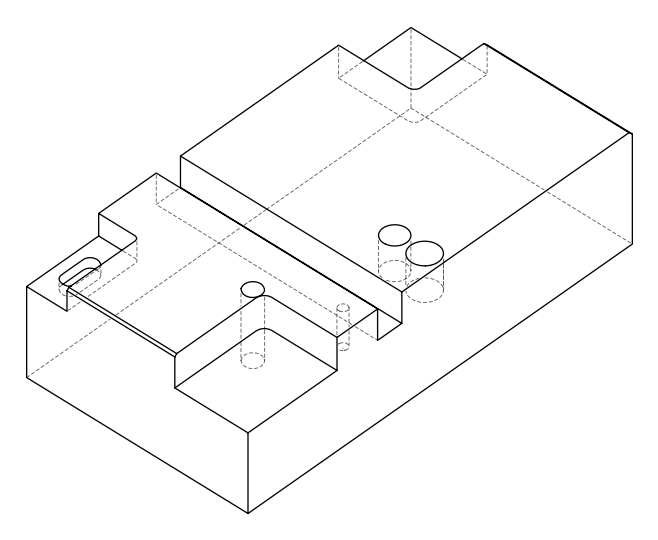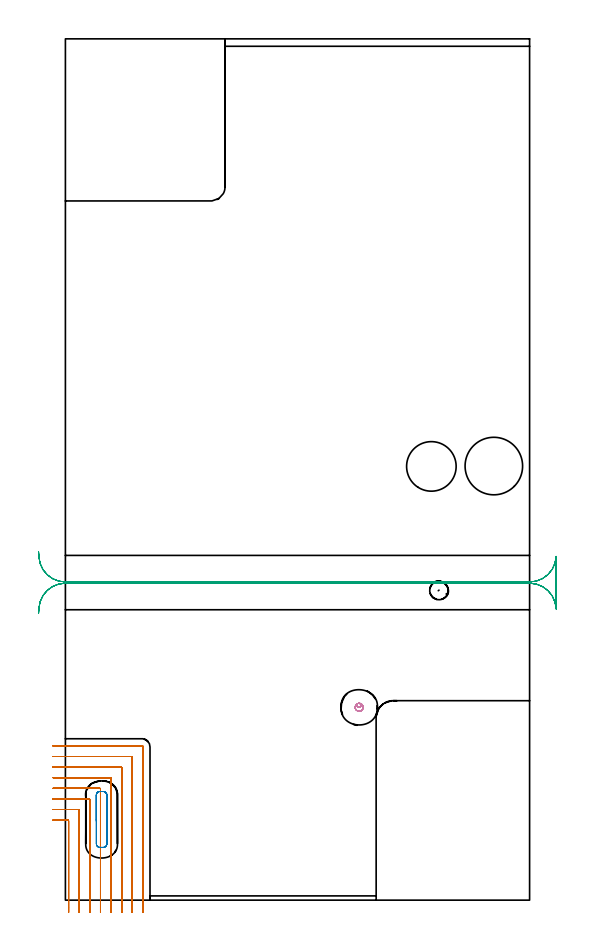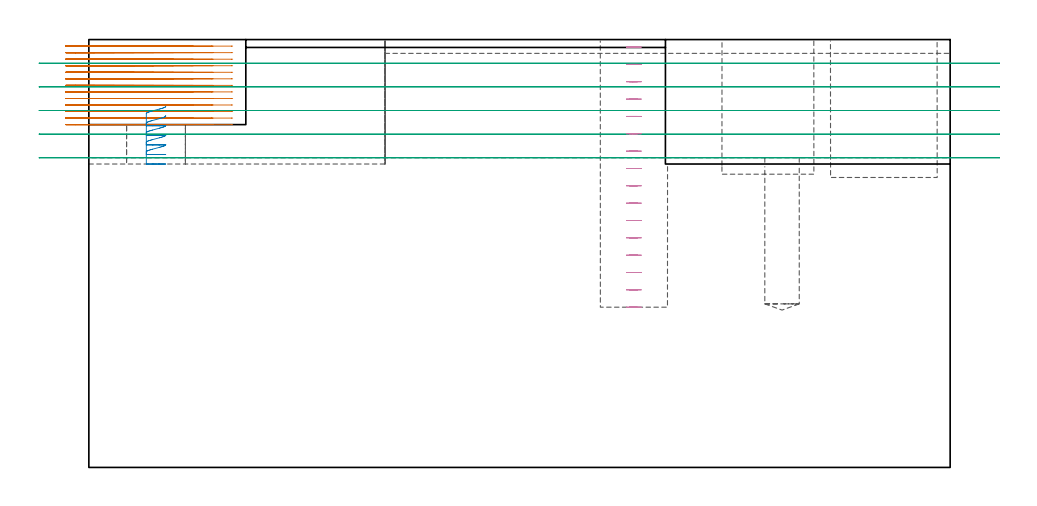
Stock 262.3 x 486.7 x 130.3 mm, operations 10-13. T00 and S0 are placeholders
(PLAN: 13 operations, 11 tool changes, 90.5 min)
(1 SPOT_DRILL | STEP1POCKET | NXT0321_9005460120000 | 0.04 min | 3949 mm3)
(2 DRILL_BLIND_HOLE_INTO_CENTER | STEP1POCKET | NXT0301_076 | 0.2 min | 3946 mm3)
(3 INDEXABLE_INSERT_DRILL_BLIND_HOLE_FROM_SOLID | STEP1POCKET_1 | UGT0302_007 | 0.17 min | 25214 mm3)
(4 INDEXABLE_INSERT_DRILL_BLIND_HOLE_FROM_SOLID_1 | STEP1POCKET_2 | NXT0302_013 | 0.18 min | 14437 mm3)
(5 DRILL_TO_ENLARGE_BLIND_HOLE | STEP1POCKET_2 | UGT0301_382 | 0.18 min | 20375 mm3)
(6 AREA_MILL | FG_CHAMFER_SURFACE | UGT0205_001 | 2.92 min | 1537 mm3)
(7 AREA_MILL_1 | FG_CHAMFER_SURFACE_1 | UGT0205_001 | 1.18 min | 381 mm3)
(8 MILL_CORNER_NOTCH_RECTANGULAR | CORNER_NOTCH_RECTANGULAR | NXT0201_011 | Follow Part, ap 3, ae 75% | 31.04 min | 312594 mm3)
(9 MILL_CORNER_NOTCH_RECTANGULAR_1 | CORNER_NOTCH_RECTANGULAR_1 | NXT0201_012 | Follow Part, ap 4, ae 75% | 21.49 min | 369595 mm3)
(10 MILL_CORNER_NOTCH_RECTANGULAR_2 | CORNER_NOTCH_RECTANGULAR_2 | NXT0201_009 | Follow Part, ap 2, ae 75% | 23.96 min | 112826 mm3)
(11 MILL_RECTANGULAR_POCKET | POCKET_RECTANGULAR_STRAIGHT | NXT0201_011 | Follow Part, ap 3, ae 75% | 1.2 min | 8695 mm3)
(12 MILL_RECTANGULAR_SLOT | SLOT_RECTANGULAR | UGT0201_018 | Follow Part, ap 7.5, ae 75% | 6.6 min | 285908 mm3)
(13 MILL_BLIND_HOLE_FROM_SOLID_MATERIAL | STEP1POCKET_3 | NXT0201_012 | Spiral | 1.39 min | 26896 mm3)
(TOOL NXT0321_9005460120000 | NC Spot Drill, 142deg, 12mm, Carbide, Uncoated | D12 PA142 FL30 Z2)
(TOOL NXT0301_076 | Carbide Drill 10.5mm [860.1-1050-032A1-MM 2214] | D10.5 PA140 FL55 Z2)
(TOOL UGT0302_007 | Indexable Insert Drill 28mm | D28 PA180 FL50 Z2)
(TOOL NXT0302_013 | Index. Insert Drill 21mm [880-D2100L25-05] | D21 PA176 FL105 Z2)
(TOOL UGT0301_382 | Twist Drill Flat Bottom 32.5 mm | D32.5 PA180 FL175 Z2)
(TOOL UGT0205_001 | Chamfer Mill 20 x 3 x 45 deg. | D20 FL50 Z2)
(TOOL NXT0201_011 | ENDMILL 12mm [2P460-1200-NA 1630] | D12 FL38 Z6)
(TOOL NXT0201_012 | ENDMILL 16mm [2P460-1600-NA 1630] | D16 FL38 Z6)
(TOOL NXT0201_009 | ENDMILL 8mm [2P460-0800-NA 1630] | D8 FL26 Z6)
(TOOL UGT0201_018 | End mill 30 mm | D30 FL50 Z4)
(OP 10 MILL_CORNER_NOTCH_RECTANGULAR_2)
G17 G21 G94 G90
T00 M6
G54
G17 G0 G90 X1.8 Y-7. S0 M3
G43 Z140.3 H1
Z128.308
G94 G1 Y-4. F250.
Y44.804 F500.
G3 X1.404 Y45.2 R0.4
G1 X-4.
X-7. F250.
G0 Z140.3
X7.8 Y-7.
Z128.308
G1 Y-4.
Y50.804 F500.
G3 X7.404 Y51.2 R0.4
G1 X-4.
X-7. F250.
G0 Z140.3
X13.8 Y-7.
Z128.308
G1 Y-4.
Y56.804 F500.
G3 X13.404 Y57.2 R0.4
G1 X-4.
X-7. F250.
G0 Z140.3
X19.8 Y-7.
Z128.308
G1 Y-4.
Y62.804 F500.
G3 X19.404 Y63.2 R0.4
G1 X-4.
X-7. F250.
G0 Z140.3
X25.8 Y-7.
Z128.308
G1 Y-4.
Y68.803 F500.
G3 X25.403 Y69.2 R0.4
G1 X-4.
X-7. F250.
G0 Z140.3
X31.8 Y-7.
Z128.308
G1 Y-4.
Y74.803 F500.
G3 X31.403 Y75.2 R0.4
G1 X-4.
X-7. F250.
G0 Z140.3
X37.8 Y-7.
Z128.308
G1 Y-4.
Y80.803 F500.
G3 X37.403 Y81.2 R0.4
G1 X-4.
X-7. F250.
G0 Z140.3
X43.8 Y-7.
Z128.308
G1 Y-4.
Y86.803 F500.
G3 X43.403 Y87.2 R0.4
G1 X-4.
X-7. F250.
G0 Z140.3
X1.8 Y-7.
Z126.315
G1 Y-4.
Y44.804 F500.
G3 X1.404 Y45.2 R0.4
G1 X-4.
X-7. F250.
G0 Z140.3
X7.8 Y-7.
Z126.315
G1 Y-4.
Y50.804 F500.
G3 X7.404 Y51.2 R0.4
G1 X-4.
X-7. F250.
G0 Z140.3
X13.8 Y-7.
Z126.315
G1 Y-4.
Y56.804 F500.
G3 X13.404 Y57.2 R0.4
G1 X-4.
X-7. F250.
G0 Z140.3
X19.8 Y-7.
Z126.315
G1 Y-4.
Y62.804 F500.
G3 X19.404 Y63.2 R0.4
G1 X-4.
X-7. F250.
G0 Z140.3
X25.8 Y-7.
Z126.315
G1 Y-4.
Y68.803 F500.
G3 X25.403 Y69.2 R0.4
G1 X-4.
X-7. F250.
G0 Z140.3
X31.8 Y-7.
Z126.315
G1 Y-4.
Y74.803 F500.
G3 X31.403 Y75.2 R0.4
G1 X-4.
X-7. F250.
G0 Z140.3
X37.8 Y-7.
Z126.315
G1 Y-4.
Y80.803 F500.
G3 X37.403 Y81.2 R0.4
G1 X-4.
X-7. F250.
G0 Z140.3
X43.8 Y-7.
Z126.315
G1 Y-4.
Y86.803 F500.
G3 X43.403 Y87.2 R0.4
G1 X-4.
X-7. F250.
G0 Z140.3
X1.8 Y-7.
Z124.323
G1 Y-4.
Y44.804 F500.
G3 X1.404 Y45.2 R0.4
G1 X-4.
X-7. F250.
G0 Z140.3
X7.8 Y-7.
Z124.323
G1 Y-4.
Y50.804 F500.
G3 X7.404 Y51.2 R0.4
G1 X-4.
X-7. F250.
G0 Z140.3
X13.8 Y-7.
Z124.323
G1 Y-4.
Y56.804 F500.
G3 X13.404 Y57.2 R0.4
G1 X-4.
X-7. F250.
G0 Z140.3
X19.8 Y-7.
Z124.323
G1 Y-4.
Y62.804 F500.
G3 X19.404 Y63.2 R0.4
G1 X-4.
X-7. F250.
G0 Z140.3
X25.8 Y-7.
Z124.323
G1 Y-4.
Y68.804 F500.
G3 X25.404 Y69.2 R0.4
G1 X-4.
X-7. F250.
G0 Z140.3
X31.8 Y-7.
Z124.323
G1 Y-4.
Y74.803 F500.
G3 X31.403 Y75.2 R0.4
G1 X-4.
X-7. F250.
G0 Z140.3
X37.8 Y-7.
Z124.323
G1 Y-4.
Y80.803 F500.
G3 X37.403 Y81.2 R0.4
G1 X-4.
X-7. F250.
G0 Z140.3
X43.8 Y-7.
Z124.323
G1 Y-4.
Y86.803 F500.
G3 X43.403 Y87.2 R0.4
G1 X-4.
X-7. F250.
G0 Z140.3
X1.8 Y-7.
Z122.331
G1 Y-4.
Y44.804 F500.
G3 X1.404 Y45.2 R0.4
G1 X-4.
X-7. F250.
G0 Z140.3
X7.8 Y-7.
Z122.331
G1 Y-4.
Y50.804 F500.
G3 X7.404 Y51.2 R0.4
G1 X-4.
X-7. F250.
G0 Z140.3
X13.8 Y-7.
Z122.331
G1 Y-4.
Y56.804 F500.
G3 X13.404 Y57.2 R0.4
G1 X-4.
X-7. F250.
G0 Z140.3
X19.8 Y-7.
Z122.331
G1 Y-4.
Y62.804 F500.
G3 X19.404 Y63.2 R0.4
G1 X-4.
X-7. F250.
G0 Z140.3
X25.8 Y-7.
Z122.331
G1 Y-4.
Y68.803 F500.
G3 X25.403 Y69.2 R0.4
G1 X-4.
X-7. F250.
G0 Z140.3
X31.8 Y-7.
Z122.331
G1 Y-4.
Y74.803 F500.
G3 X31.403 Y75.2 R0.4
G1 X-4.
X-7. F250.
G0 Z140.3
X37.8 Y-7.
Z122.331
G1 Y-4.
Y80.803 F500.
G3 X37.403 Y81.2 R0.4
G1 X-4.
X-7. F250.
G0 Z140.3
X43.8 Y-7.
Z122.331
G1 Y-4.
Y86.803 F500.
G3 X43.403 Y87.2 R0.4
G1 X-4.
X-7. F250.
G0 Z140.3
X1.8 Y-7.
Z120.338
G1 Y-4.
Y44.804 F500.
G3 X1.404 Y45.2 R0.4
G1 X-4.
X-7. F250.
G0 Z140.3
X7.8 Y-7.
Z120.338
G1 Y-4.
Y50.804 F500.
G3 X7.404 Y51.2 R0.4
G1 X-4.
X-7. F250.
G0 Z140.3
X13.8 Y-7.
Z120.338
G1 Y-4.
Y56.804 F500.
G3 X13.404 Y57.2 R0.4
G1 X-4.
X-7. F250.
G0 Z140.3
X19.8 Y-7.
Z120.338
G1 Y-4.
Y62.804 F500.
G3 X19.404 Y63.2 R0.4
G1 X-4.
X-7. F250.
G0 Z140.3
X25.8 Y-7.
Z120.338
G1 Y-4.
Y68.803 F500.
G3 X25.403 Y69.2 R0.4
G1 X-4.
X-7. F250.
G0 Z140.3
X31.8 Y-7.
Z120.338
G1 Y-4.
Y74.803 F500.
G3 X31.403 Y75.2 R0.4
G1 X-4.
X-7. F250.
G0 Z140.3
X37.8 Y-7.
Z120.338
G1 Y-4.
Y80.803 F500.
G3 X37.403 Y81.2 R0.4
G1 X-4.
X-7. F250.
G0 Z140.3
X43.8 Y-7.
Z120.338
G1 Y-4.
Y86.803 F500.
G3 X43.403 Y87.2 R0.4
G1 X-4.
X-7. F250.
G0 Z140.3
X1.8 Y-7.
Z118.346
G1 Y-4.
Y44.804 F500.
G3 X1.404 Y45.2 R0.4
G1 X-4.
X-7. F250.
G0 Z140.3
X7.8 Y-7.
Z118.346
G1 Y-4.
Y50.804 F500.
G3 X7.404 Y51.2 R0.4
G1 X-4.
X-7. F250.
G0 Z140.3
X13.8 Y-7.
Z118.346
G1 Y-4.
Y56.804 F500.
G3 X13.404 Y57.2 R0.4
G1 X-4.
X-7. F250.
G0 Z140.3
X19.8 Y-7.
Z118.346
G1 Y-4.
Y62.804 F500.
G3 X19.404 Y63.2 R0.4
G1 X-4.
X-7. F250.
G0 Z140.3
X25.8 Y-7.
Z118.346
G1 Y-4.
Y68.803 F500.
G3 X25.403 Y69.2 R0.4
G1 X-4.
X-7. F250.
G0 Z140.3
X31.8 Y-7.
Z118.346
G1 Y-4.
Y74.803 F500.
G3 X31.403 Y75.2 R0.4
G1 X-4.
X-7. F250.
G0 Z140.3
X37.8 Y-7.
Z118.346
G1 Y-4.
Y80.803 F500.
G3 X37.403 Y81.2 R0.4
G1 X-4.
X-7. F250.
G0 Z140.3
X43.8 Y-7.
Z118.346
G1 Y-4.
Y86.803 F500.
G3 X43.403 Y87.2 R0.4
G1 X-4.
X-7. F250.
G0 Z140.3
X1.8 Y-7.
Z116.354
G1 Y-4.
Y44.804 F500.
G3 X1.404 Y45.2 R0.4
G1 X-4.
X-7. F250.
G0 Z140.3
X7.8 Y-7.
Z116.354
G1 Y-4.
Y50.804 F500.
G3 X7.404 Y51.2 R0.4
G1 X-4.
X-7. F250.
G0 Z140.3
X13.8 Y-7.
Z116.354
G1 Y-4.
Y56.804 F500.
G3 X13.404 Y57.2 R0.4
G1 X-4.
X-7. F250.
G0 Z140.3
X19.8 Y-7.
Z116.354
G1 Y-4.
Y62.804 F500.
G3 X19.404 Y63.2 R0.4
G1 X-4.
X-7. F250.
G0 Z140.3
X25.8 Y-7.
Z116.354
G1 Y-4.
Y68.803 F500.
G3 X25.403 Y69.2 R0.4
G1 X-4.
X-7. F250.
G0 Z140.3
X31.8 Y-7.
Z116.354
G1 Y-4.
Y74.803 F500.
G3 X31.403 Y75.2 R0.4
G1 X-4.
X-7. F250.
G0 Z140.3
X37.8 Y-7.
Z116.354
G1 Y-4.
Y80.803 F500.
G3 X37.403 Y81.2 R0.4
G1 X-4.
X-7. F250.
G0 Z140.3
X43.8 Y-7.
Z116.354
G1 Y-4.
Y86.803 F500.
G3 X43.403 Y87.2 R0.4
G1 X-4.
X-7. F250.
G0 Z140.3
X1.8 Y-7.
Z114.362
G1 Y-4.
Y44.804 F500.
G3 X1.404 Y45.2 R0.4
G1 X-4.
X-7. F250.
G0 Z140.3
X7.8 Y-7.
Z114.362
G1 Y-4.
Y50.804 F500.
G3 X7.404 Y51.2 R0.4
G1 X-4.
X-7. F250.
G0 Z140.3
X13.8 Y-7.
Z114.362
G1 Y-4.
Y56.804 F500.
G3 X13.404 Y57.2 R0.4
G1 X-4.
X-7. F250.
G0 Z140.3
X19.8 Y-7.
Z114.362
G1 Y-4.
Y62.804 F500.
G3 X19.404 Y63.2 R0.4
G1 X-4.
X-7. F250.
G0 Z140.3
X25.8 Y-7.
Z114.362
G1 Y-4.
Y68.803 F500.
G3 X25.403 Y69.2 R0.4
G1 X-4.
X-7. F250.
G0 Z140.3
X31.8 Y-7.
Z114.362
G1 Y-4.
Y74.803 F500.
G3 X31.403 Y75.2 R0.4
G1 X-4.
X-7. F250.
G0 Z140.3
X37.8 Y-7.
Z114.362
G1 Y-4.
Y80.803 F500.
G3 X37.403 Y81.2 R0.4
G1 X-4.
X-7. F250.
G0 Z140.3
X43.8 Y-7.
Z114.362
G1 Y-4.
Y86.803 F500.
G3 X43.403 Y87.2 R0.4
G1 X-4.
X-7. F250.
G0 Z140.3
X1.8 Y-7.
Z112.369
G1 Y-4.
Y44.804 F500.
G3 X1.404 Y45.2 R0.4
G1 X-4.
X-7. F250.
G0 Z140.3
X7.8 Y-7.
Z112.369
G1 Y-4.
Y50.804 F500.
G3 X7.404 Y51.2 R0.4
G1 X-4.
X-7. F250.
G0 Z140.3
X13.8 Y-7.
Z112.369
G1 Y-4.
Y56.804 F500.
G3 X13.404 Y57.2 R0.4
G1 X-4.
X-7. F250.
G0 Z140.3
X19.8 Y-7.
Z112.369
G1 Y-4.
Y62.804 F500.
G3 X19.404 Y63.2 R0.4
G1 X-4.
X-7. F250.
G0 Z140.3
X25.8 Y-7.
Z112.369
G1 Y-4.
Y68.803 F500.
G3 X25.403 Y69.2 R0.4
G1 X-4.
X-7. F250.
G0 Z140.3
X31.8 Y-7.
Z112.369
G1 Y-4.
Y74.803 F500.
G3 X31.403 Y75.2 R0.4
G1 X-4.
X-7. F250.
G0 Z140.3
X37.8 Y-7.
Z112.369
G1 Y-4.
Y80.803 F500.
G3 X37.403 Y81.2 R0.4
G1 X-4.
X-7. F250.
G0 Z140.3
X43.8 Y-7.
Z112.369
G1 Y-4.
Y86.803 F500.
G3 X43.403 Y87.2 R0.4
G1 X-4.
X-7. F250.
G0 Z140.3
X1.8 Y-7.
Z110.377
G1 Y-4.
Y44.804 F500.
G3 X1.404 Y45.2 R0.4
G1 X-4.
X-7. F250.
G0 Z140.3
X7.8 Y-7.
Z110.377
G1 Y-4.
Y50.804 F500.
G3 X7.404 Y51.2 R0.4
G1 X-4.
X-7. F250.
G0 Z140.3
X13.8 Y-7.
Z110.377
G1 Y-4.
Y56.804 F500.
G3 X13.404 Y57.2 R0.4
G1 X-4.
X-7. F250.
G0 Z140.3
X19.8 Y-7.
Z110.377
G1 Y-4.
Y62.804 F500.
G3 X19.404 Y63.2 R0.4
G1 X-4.
X-7. F250.
G0 Z140.3
X25.8 Y-7.
Z110.377
G1 Y-4.
Y68.803 F500.
G3 X25.403 Y69.2 R0.4
G1 X-4.
X-7. F250.
G0 Z140.3
X31.8 Y-7.
Z110.377
G1 Y-4.
Y74.803 F500.
G3 X31.403 Y75.2 R0.4
G1 X-4.
X-7. F250.
G0 Z140.3
X37.8 Y-7.
Z110.377
G1 Y-4.
Y80.803 F500.
G3 X37.403 Y81.2 R0.4
G1 X-4.
X-7. F250.
G0 Z140.3
X43.8 Y-7.
Z110.377
G1 Y-4.
Y86.803 F500.
G3 X43.403 Y87.2 R0.4
G1 X-4.
X-7. F250.
G0 Z140.3
X1.8 Y-7.
Z108.385
G1 Y-4.
Y44.804 F500.
G3 X1.404 Y45.2 R0.4
G1 X-4.
X-7. F250.
G0 Z140.3
X7.8 Y-7.
Z108.385
G1 Y-4.
Y50.804 F500.
G3 X7.404 Y51.2 R0.4
G1 X-4.
X-7. F250.
G0 Z140.3
X13.8 Y-7.
Z108.385
G1 Y-4.
Y56.804 F500.
G3 X13.404 Y57.2 R0.4
G1 X-4.
X-7. F250.
G0 Z140.3
X19.8 Y-7.
Z108.385
G1 Y-4.
Y62.804 F500.
G3 X19.404 Y63.2 R0.4
G1 X-4.
X-7. F250.
G0 Z140.3
X25.8 Y-7.
Z108.385
G1 Y-4.
Y68.803 F500.
G3 X25.403 Y69.2 R0.4
G1 X-4.
X-7. F250.
G0 Z140.3
X31.8 Y-7.
Z108.385
G1 Y-4.
Y74.803 F500.
G3 X31.403 Y75.2 R0.4
G1 X-4.
X-7. F250.
G0 Z140.3
X37.8 Y-7.
Z108.385
G1 Y-4.
Y80.803 F500.
G3 X37.403 Y81.2 R0.4
G1 X-4.
X-7. F250.
G0 Z140.3
X43.8 Y-7.
Z108.385
G1 Y-4.
Y86.803 F500.
G3 X43.403 Y87.2 R0.4
G1 X-4.
X-7. F250.
G0 Z140.3
X1.8 Y-7.
Z106.392
G1 Y-4.
Y44.804 F500.
G3 X1.404 Y45.2 R0.4
G1 X-4.
X-7. F250.
G0 Z140.3
X7.8 Y-7.
Z106.392
G1 Y-4.
Y50.804 F500.
G3 X7.404 Y51.2 R0.4
G1 X-4.
X-7. F250.
G0 Z140.3
X13.8 Y-7.
Z106.392
G1 Y-4.
Y56.804 F500.
G3 X13.404 Y57.2 R0.4
G1 X-4.
X-7. F250.
G0 Z140.3
X19.8 Y-7.
Z106.392
G1 Y-4.
Y62.804 F500.
G3 X19.404 Y63.2 R0.4
G1 X-4.
X-7. F250.
G0 Z140.3
X25.8 Y-7.
Z106.392
G1 Y-4.
Y68.803 F500.
G3 X25.403 Y69.2 R0.4
G1 X-4.
X-7. F250.
G0 Z140.3
X31.8 Y-7.
Z106.392
G1 Y-4.
Y74.803 F500.
G3 X31.403 Y75.2 R0.4
G1 X-4.
X-7. F250.
G0 Z140.3
X37.8 Y-7.
Z106.392
G1 Y-4.
Y80.803 F500.
G3 X37.403 Y81.2 R0.4
G1 X-4.
X-7. F250.
G0 Z140.3
X43.8 Y-7.
Z106.392
G1 Y-4.
Y86.803 F500.
G3 X43.403 Y87.2 R0.4
G1 X-4.
X-7. F250.
G0 Z140.3
X1.8 Y-7.
Z104.4
G1 Y-4.
Y44.804 F500.
G3 X1.404 Y45.2 R0.4
G1 X-4.
X-7. F250.
G0 Z140.3
X7.8 Y-7.
Z104.4
G1 Y-4.
Y50.804 F500.
G3 X7.404 Y51.2 R0.4
G1 X-4.
X-7. F250.
G0 Z140.3
X13.8 Y-7.
Z104.4
G1 Y-4.
Y56.804 F500.
G3 X13.404 Y57.2 R0.4
G1 X-4.
X-7. F250.
G0 Z140.3
X19.8 Y-7.
Z104.4
G1 Y-4.
Y62.804 F500.
G3 X19.404 Y63.2 R0.4
G1 X-4.
X-7. F250.
G0 Z140.3
X25.8 Y-7.
Z104.4
G1 Y-4.
Y68.803 F500.
G3 X25.403 Y69.2 R0.4
G1 X-4.
X-7. F250.
G0 Z140.3
X31.8 Y-7.
Z104.4
G1 Y-4.
Y74.803 F500.
G3 X31.403 Y75.2 R0.4
G1 X-4.
X-7. F250.
G0 Z140.3
X37.8 Y-7.
Z104.4
G1 Y-4.
Y80.803 F500.
G3 X37.403 Y81.2 R0.4
G1 X-4.
X-7. F250.
G0 Z140.3
X43.8 Y-7.
Z104.4
G1 Y-4.
Y86.803 F500.
G3 X43.403 Y87.2 R0.4
G1 X-4.
X-7. F250.
G0 Z140.3
M5
M2
(OP 11 MILL_RECTANGULAR_POCKET)
G17 G21 G94 G90
T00 M6
G54
G17 G0 G90 X23.4 Y59.314 S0 M3
G43 Z140.3 H1
Z109.977
G94 G1 Y59.4 Z109.954 F250.
Y59.542 Z109.916
X23.343 Y59.895 Z109.82
X23.224 Y60.232 Z109.724
X23.047 Y60.543 Z109.628
X22.818 Y60.818 Z109.533
X22.543 Y61.047 Z109.437
X22.232 Y61.224 Z109.341
X21.895 Y61.343 Z109.245
X21.542 Y61.4 Z109.149
X19.358 Z108.564
X19.005 Y61.343 Z108.468
X18.668 Y61.224 Z108.372
X18.357 Y61.047 Z108.276
X18.082 Y60.818 Z108.181
X17.853 Y60.543 Z108.085
X17.676 Y60.232 Z107.989
X17.557 Y59.895 Z107.893
X17.5 Y59.542 Z107.797
Y59.4 Z107.759
Y45.6 Z104.062
Y31.8 F500.
G3 X19.5 Y29.8 R2.
G1 X21.4
G3 X23.4 Y31.8 R2.
G1 Y59.4
G3 X21.4 Y61.4 R2.
G1 X19.5
G3 X17.5 Y59.4 R2.
G1 Y45.6
Y44.6
G0 X23.4 Y59.314 Z107.062
G1 Y59.4 Z107.039 F250.
Y59.542 Z107.001
X23.343 Y59.895 Z106.905
X23.224 Y60.232 Z106.809
X23.047 Y60.543 Z106.713
X22.818 Y60.818 Z106.617
X22.543 Y61.047 Z106.521
X22.232 Y61.224 Z106.425
X21.895 Y61.343 Z106.33
X21.542 Y61.4 Z106.234
X19.358 Z105.649
X19.005 Y61.343 Z105.553
X18.668 Y61.224 Z105.457
X18.357 Y61.047 Z105.361
X18.082 Y60.818 Z105.265
X17.853 Y60.543 Z105.169
X17.676 Y60.232 Z105.073
X17.557 Y59.895 Z104.978
X17.5 Y59.542 Z104.882
Y59.4 Z104.844
Y45.6 Z101.146
Y31.8 F500.
G3 X19.5 Y29.8 R2.
G1 X21.4
G3 X23.4 Y31.8 R2.
G1 Y59.4
G3 X21.4 Y61.4 R2.
G1 X19.5
G3 X17.5 Y59.4 R2.
G1 Y45.6
Y44.6
G0 X23.4 Y59.314 Z104.146
G1 Y59.4 Z104.123 F250.
Y59.542 Z104.085
X23.343 Y59.895 Z103.989
X23.224 Y60.232 Z103.894
X23.047 Y60.543 Z103.798
X22.818 Y60.818 Z103.702
X22.543 Y61.047 Z103.606
X22.232 Y61.224 Z103.51
X21.895 Y61.343 Z103.414
X21.542 Y61.4 Z103.318
X19.358 Z102.733
X19.005 Y61.343 Z102.637
X18.668 Y61.224 Z102.542
X18.357 Y61.047 Z102.446
X18.082 Y60.818 Z102.35
X17.853 Y60.543 Z102.254
X17.676 Y60.232 Z102.158
X17.557 Y59.895 Z102.062
X17.5 Y59.542 Z101.966
Y59.4 Z101.928
Y45.6 Z98.231
Y31.8 F500.
G3 X19.5 Y29.8 R2.
G1 X21.4
G3 X23.4 Y31.8 R2.
G1 Y59.4
G3 X21.4 Y61.4 R2.
G1 X19.5
G3 X17.5 Y59.4 R2.
G1 Y45.6
Y44.6
G0 X23.4 Y59.314 Z101.231
G1 Y59.4 Z101.208 F250.
Y59.542 Z101.17
X23.343 Y59.895 Z101.074
X23.224 Y60.232 Z100.978
X23.047 Y60.543 Z100.882
X22.818 Y60.818 Z100.786
X22.543 Y61.047 Z100.691
X22.232 Y61.224 Z100.595
X21.895 Y61.343 Z100.499
X21.542 Y61.4 Z100.403
X19.358 Z99.818
X19.005 Y61.343 Z99.722
X18.668 Y61.224 Z99.626
X18.357 Y61.047 Z99.53
X18.082 Y60.818 Z99.434
X17.853 Y60.543 Z99.339
X17.676 Y60.232 Z99.243
X17.557 Y59.895 Z99.147
X17.5 Y59.542 Z99.051
Y59.4 Z99.013
Y45.6 Z95.315
Y31.8 F500.
G3 X19.5 Y29.8 R2.
G1 X21.4
G3 X23.4 Y31.8 R2.
G1 Y59.4
G3 X21.4 Y61.4 R2.
G1 X19.5
G3 X17.5 Y59.4 R2.
G1 Y45.6
Y44.6
G0 X23.4 Y59.314 Z98.315
G1 Y59.4 Z98.292 F250.
Y59.542 Z98.255
X23.343 Y59.895 Z98.159
X23.224 Y60.232 Z98.063
X23.047 Y60.543 Z97.967
X22.818 Y60.818 Z97.871
X22.543 Y61.047 Z97.775
X22.232 Y61.224 Z97.679
X21.895 Y61.343 Z97.583
X21.542 Y61.4 Z97.488
X19.358 Z96.903
X19.005 Y61.343 Z96.807
X18.668 Y61.224 Z96.711
X18.357 Y61.047 Z96.615
X18.082 Y60.818 Z96.519
X17.853 Y60.543 Z96.423
X17.676 Y60.232 Z96.327
X17.557 Y59.895 Z96.231
X17.5 Y59.542 Z96.136
Y59.4 Z96.098
Y45.6 Z92.4
Y31.8 F500.
G3 X19.5 Y29.8 R2.
G1 X21.4
G3 X23.4 Y31.8 R2.
G1 Y59.4
G3 X21.4 Y61.4 R2.
G1 X19.5
G3 X17.5 Y59.4 R2.
G1 Y45.6
Y44.6
G0 Z140.3
M5
M2
(OP 12 MILL_RECTANGULAR_SLOT)
G17 G21 G94 G90
T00 M6
G54
G17 G0 G90 X-15.16 Y162.054 S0 M3
G43 Z140.3 H0
Z123.1
G94 G1 X-14.97 Y165.048 F250.
G2 X0. Y179.1 R15. F500.
G1 X262.3
G2 X277.29 Y164.648 R15.
G1 X277.3
Y194.252
X277.29
G2 X262.3 Y179.8 R15.
G1 X0.
G2 X-14.97 Y193.852 R15.
G1 X-15.16 Y196.846 F250.
G0 Y162.054 Z115.9
G1 X-14.97 Y165.048
G2 X0. Y179.1 R15. F500.
G1 X262.3
G2 X277.29 Y164.648 R15.
G1 X277.3
Y194.252
X277.29
G2 X262.3 Y179.8 R15.
G1 X0.
G2 X-14.97 Y193.852 R15.
G1 X-15.16 Y196.846 F250.
G0 Y162.054 Z108.7
G1 X-14.97 Y165.048
G2 X0. Y179.1 R15. F500.
G1 X262.3
G2 X277.29 Y164.648 R15.
G1 X277.3
Y194.252
X277.29
G2 X262.3 Y179.8 R15.
G1 X0.
G2 X-14.97 Y193.852 R15.
G1 X-15.16 Y196.846 F250.
G0 Y162.054 Z101.5
G1 X-14.97 Y165.048
G2 X0. Y179.1 R15. F500.
G1 X262.3
G2 X277.29 Y164.648 R15.
G1 X277.3
Y194.252
X277.29
G2 X262.3 Y179.8 R15.
G1 X0.
G2 X-14.97 Y193.852 R15.
G1 X-15.16 Y196.846 F250.
G0 Y162.054 Z94.3
G1 X-14.97 Y165.048
G2 X0. Y179.1 R15. F500.
G1 X262.3
G2 X277.29 Y164.648 R15.
G1 X277.3
Y194.252
X277.29
G2 X262.3 Y179.8 R15.
G1 X0.
G2 X-14.97 Y193.852 R15.
G1 X-15.16 Y196.846 F250.
G0 Z140.3
M5
M2
(OP 13 MILL_BLIND_HOLE_FROM_SOLID_MATERIAL)
G17 G21 G94 G90
T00 M6
G54
G17 G0 G90 X166. Y109. S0 M3
G43 Z140.3 H1
Z128.019
G94 G3 X167.014 Y110.236 R1.034 F250.
X165.561 Y111.207 R1.236
X163.793 Y108.561 R2.25
X165.561 Y111.207 R-2.25
X164.677 Y109.884 R1.125
X166. Y109. R1.125
G0 Z122.738
G3 X167.014 Y110.236 R1.034
X165.561 Y111.207 R1.236
X163.793 Y108.561 R2.25
X165.561 Y111.207 R-2.25
X164.677 Y109.884 R1.125
X166. Y109. R1.125
G0 Z117.456
G3 X167.014 Y110.236 R1.034
X165.561 Y111.207 R1.236
X163.793 Y108.561 R2.25
X165.561 Y111.207 R-2.25
X164.677 Y109.884 R1.125
X166. Y109. R1.125
G0 Z112.175
G3 X167.014 Y110.236 R1.034
X165.561 Y111.207 R1.236
X163.793 Y108.561 R2.25
X165.561 Y111.207 R-2.25
X164.677 Y109.884 R1.125
X166. Y109. R1.125
G0 Z106.894
G3 X167.014 Y110.236 R1.034
X165.561 Y111.207 R1.236
X163.793 Y108.561 R2.25
X165.561 Y111.207 R-2.25
X164.677 Y109.884 R1.125
X166. Y109. R1.125
G0 Z101.613
G3 X167.014 Y110.236 R1.034
X165.561 Y111.207 R1.236
X163.793 Y108.561 R2.25
X165.561 Y111.207 R-2.25
X164.677 Y109.884 R1.125
X166. Y109. R1.125
G0 Z96.331
G3 X167.014 Y110.236 R1.034
X165.561 Y111.207 R1.236
X163.793 Y108.561 R2.25
X165.561 Y111.207 R-2.25
X164.677 Y109.884 R1.125
X166. Y109. R1.125
G0 Z91.05
G3 X167.014 Y110.236 R1.034
X165.561 Y111.207 R1.236
X163.793 Y108.561 R2.25
X165.561 Y111.207 R-2.25
X164.677 Y109.884 R1.125
X166. Y109. R1.125
G0 Z85.769
G3 X167.014 Y110.236 R1.034
X165.561 Y111.207 R1.236
X163.793 Y108.561 R2.25
X165.561 Y111.207 R-2.25
X164.677 Y109.884 R1.125
X166. Y109. R1.125
G0 Z80.488
G3 X167.014 Y110.236 R1.034
X165.561 Y111.207 R1.236
X163.793 Y108.561 R2.25
X165.561 Y111.207 R-2.25
X164.677 Y109.884 R1.125
X166. Y109. R1.125
G0 Z75.206
G3 X167.014 Y110.236 R1.034
X165.561 Y111.207 R1.236
X163.793 Y108.561 R2.25
X165.561 Y111.207 R-2.25
X164.677 Y109.884 R1.125
X166. Y109. R1.125
G0 Z69.925
G3 X167.014 Y110.236 R1.034
X165.561 Y111.207 R1.236
X163.793 Y108.561 R2.25
X165.561 Y111.207 R-2.25
X164.677 Y109.884 R1.125
X166. Y109. R1.125
G0 Z64.644
G3 X167.014 Y110.236 R1.034
X165.561 Y111.207 R1.236
X163.793 Y108.561 R2.25
X165.561 Y111.207 R-2.25
X164.677 Y109.884 R1.125
X166. Y109. R1.125
G0 Z59.363
G3 X167.014 Y110.236 R1.034
X165.561 Y111.207 R1.236
X163.793 Y108.561 R2.25
X165.561 Y111.207 R-2.25
X164.677 Y109.884 R1.125
X166. Y109. R1.125
G0 Z54.081
G3 X167.014 Y110.236 R1.034
X165.561 Y111.207 R1.236
X163.793 Y108.561 R2.25
X165.561 Y111.207 R-2.25
X164.677 Y109.884 R1.125
X166. Y109. R1.125
G0 Z48.8
G3 X167.014 Y110.236 R1.034
X165.561 Y111.207 R1.236
X163.793 Y108.561 R2.25
X165.561 Y111.207 R-2.25
X164.677 Y109.884 R1.125
X166. Y109. R1.125
G0 Z140.3
M5
M2
